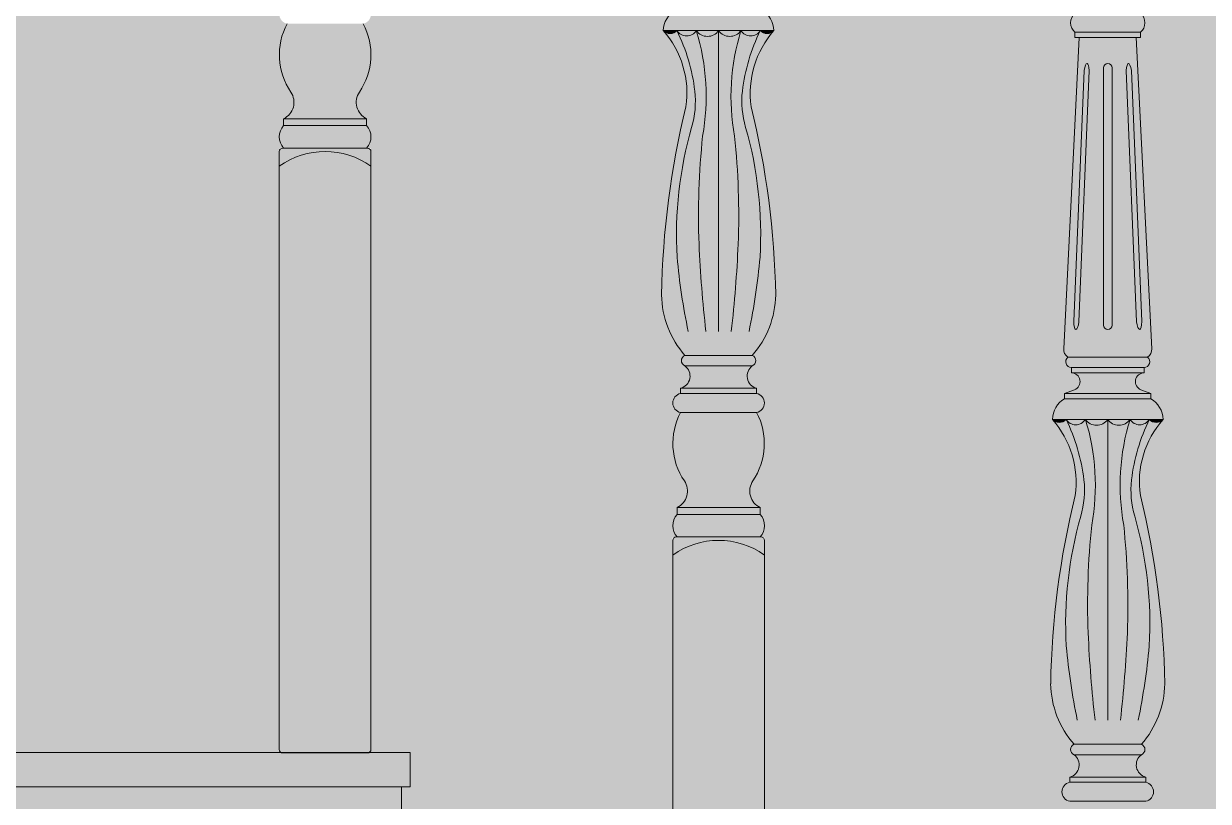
# Model space of a CAD drawing. Header units: millimetres. Extents: x -63086 to 144078, y -129912 to 13382.
# Drawn here: x 22436 to 23120, y -82447 to -81997 of the extents above; entities that cross this region are included whole.
import ezdxf

# ---------------------------------------------------------------- set-up
doc = ezdxf.new("R2010")
doc.units = ezdxf.units.MM
doc.layers.add('展開', color=7, linetype='Continuous', lineweight=9)
doc.layers.add('展開建具用', color=250, linetype='Continuous', lineweight=9)

msp = doc.modelspace()

# ---------------------------------------------------------------- hatches: boundary and pattern name
at = {"layer": '展開', "ltscale": 10, "true_color": 0xfffefa}
h = msp.add_hatch(color=7, dxfattribs=at)
h.dxf.hatch_style = 1
h.paths.add_polyline_path([(24603.9614, -81193.2687), (22456.6197, -81193.2687), (23479.5963, -82243.856), (23479.5963, -82230.856), (23514.5963, -82230.856, -0.41421356), (23481.23, -82197.4898, -1), (23547.9625, -82197.4898, -0.41421356), (23514.5963, -82230.856), (23549.5963, -82230.856), (23549.5963, -82365.856), (23545.0963, -82365.856, -0.49810672), (23544.5963, -82378.856), (23544.5963, -82381.856), (23539.1793, -82381.856, 0.6902561), (23539.3313, -82395.7391, -0.73000722), (23541.0963, -82419.856, -0.48522222), (23538.0963, -82428.856), (23538.0963, -82438.856), (23540.0963, -82438.856), (23540.0963, -82441.856, -0.9987152), (23540.0963, -82451.856), (23540.0963, -82454.856), (23538.0963, -82454.856), (23547.0676, -82621.0144, -0.28847947), (23544.5963, -82625.856, -0.6059419), (23542.5963, -82637.856), (23542.5963, -82640.856), (23542.4213, -82640.856, 0.99368834), (23542.5088, -82654.6773), (23548.5963, -82657.856), (23548.5963, -82660.856, -0.28179273), (23558.5963, -82670.856, 0.27992894), (23542.9305, -82724.0675, -0.06770826), (23558.8186, -82797.7098, -0.25712942), (23536.0963, -82847.856, -0.1248542), (23540.9187, -82850.9128, -0.66845915), (23539.2872, -82854.856, 0.91113179), (23543.0963, -82867.6041), (23543.0963, -82871.856, -0.4949024), (23542.5963, -82882.856, -0.31036481), (23539.0323, -82934.7675, 0.52069151), (23544.0532, -82956.2907, -0.61562093), (23546.347, -82971.2942, -0.62885574), (23549.5963, -82972.856), (23549.5963, -83318.2687), (23553.9614, -83318.2687), (23558.9614, -83318.2687), (23558.9614, -83338.2687), (23553.9614, -83338.2687), (23553.9614, -83483.2687), (23628.9614, -83483.2687), (23628.9614, -81593.2687), (24278.9614, -81593.2687), (24278.9614, -83483.2687), (24603.9614, -83483.2687)])
h.paths.add_polyline_path([(21803.9614, -82093.2687), (21803.9614, -81193.2687), (20903.9614, -81193.2687), (20903.9614, -83483.2687), (21103.9614, -83483.2687), (21103.9614, -81593.2687), (21653.9614, -81593.2687), (21653.9614, -83483.2687), (21803.9614, -83483.2687)])
h.paths.add_polyline_path([(21803.9614, -82093.2687), (21803.9614, -83483.2687), (23385.6855, -83483.2687)])
h.paths.add_polyline_path([(22143.4803, -81369.6264, 0.21995071), (22130.3471, -81325.5599, -0.25313898), (22137.3471, -81313.5599), (22137.3471, -81310.5599), (22143.125, -81308.4619, 0.83644092), (22141.0676, -81298.5599), (22141.3471, -81298.5599), (22141.3471, -81295.5599, -0.70707734), (22139.3471, -81289.5599, -0.2669366), (22136.8555, -81285.1258), (22141.4297, -81193.2687), (21965.5733, -81193.2687, -0.02826957), (21970.2458, -81249.0558, -0.19783168), (21956.8471, -81288.5599, -0.66614359), (21956.8471, -81294.5599, 1.10369356), (21959.2663, -81310.5439, -0.82219309), (21959.3471, -81321.5599, -0.27689654), (21957.1565, -81361.1474, 0.45708882), (21961.3471, -81376.5599), (21961.3471, -81380.5599, -0.38641872), (21961.3471, -81393.5599), (21963.8471, -81393.5599), (21963.8471, -81743.2687), (21978.9614, -81743.2687), (21983.9614, -81743.2687), (21983.9614, -81763.2687), (21978.9614, -81763.2687), (21978.9614, -81968.2687), (22135.8471, -81968.2687), (22135.8471, -81618.5599), (22138.3471, -81618.5599, -0.38641872), (22138.3471, -81605.5599), (22138.3471, -81601.5599, 0.45708882), (22142.5377, -81586.1474, -0.27689654), (22140.3471, -81546.5599, -0.81606399), (22140.3471, -81535.5599), (22140.3471, -81532.5599, 0.63293171), (22142.8471, -81519.5599, -0.66614359), (22142.8471, -81513.5599, -0.19783168), (22129.4484, -81474.0558, -0.05331648)])
h.paths.add_polyline_path([(21910.8471, -81393.5599), (21913.3471, -81393.5599, -0.38641872), (21913.3471, -81380.5599), (21913.3471, -81376.5599, 0.45708882), (21917.5377, -81361.1474, -0.27689654), (21915.3471, -81321.5599, -0.81606399), (21915.3471, -81310.5599), (21915.3471, -81307.5599, 0.63293171), (21917.8471, -81294.5599, -0.66614359), (21917.8471, -81288.5599, -0.19783168), (21904.4484, -81249.0558, -0.02826957), (21909.1208, -81193.2687), (21803.9614, -81193.2687), (21803.9614, -81743.2687), (21910.8471, -81743.2687)])
h.paths.add_polyline_path([(22370.8471, -81329.5599), (22368.3471, -81329.5599), (22368.3471, -81326.5599, -0.45311396), (22368.3471, -81315.5599), (22368.3471, -81312.5599), (22370.8471, -81310.5599), (22370.8471, -81300.5599, -0.89946027), (22370.8471, -81290.5599, -0.7197656), (22367.9222, -81271.4593, 0.76321737), (22363.7359, -81256.5599), (22363.8471, -81256.5599), (22363.8471, -81253.5599, -0.49884744), (22363.8471, -81243.5599), (22360.8471, -81243.5599), (22360.8471, -81193.2687), (22183.2645, -81193.2687), (22187.8184, -81284.7182, -0.28847947), (22185.3471, -81289.5599, -0.70707734), (22183.3471, -81295.5599), (22183.3471, -81298.5599, 0.98649312), (22183.4868, -81308.8332), (22183.8641, -81309.2952), (22187.3471, -81310.5599), (22187.3471, -81313.5599, -0.25313898), (22194.3471, -81325.5599, 0.21995071), (22181.2139, -81369.6264, -0.05331648), (22195.2458, -81474.0558, -0.19783168), (22181.8471, -81513.5599, -0.66614359), (22181.8471, -81519.5599, 1.10369356), (22184.2663, -81535.5439, -0.82219309), (22184.3471, -81546.5599, -0.27689654), (22182.1565, -81586.1474, 0.45708882), (22186.3471, -81601.5599), (22186.3471, -81605.5599, -0.38641872), (22186.3471, -81618.5599), (22188.8471, -81618.5599), (22188.8471, -81968.2687), (22203.9614, -81968.2687), (22208.9614, -81968.2687), (22208.9614, -81988.2687), (22203.9614, -81988.2687), (22203.9614, -82193.2687), (22360.8471, -82193.2687), (22360.8471, -81843.5599), (22363.3471, -81843.5599, -0.38641872), (22363.3471, -81830.5599), (22363.3471, -81826.5599, 0.45708882), (22367.5377, -81811.1474, -0.27689654), (22365.3471, -81771.5599, -0.81606399), (22365.3471, -81760.5599), (22365.3471, -81757.5599, 0.63293171), (22367.8471, -81744.5599, -0.66614359), (22367.8471, -81738.5599, -0.19783168), (22354.4484, -81699.0558, -0.05331648), (22368.4803, -81594.6264, 0.21995071), (22355.3471, -81550.5599, -0.25313898), (22362.3471, -81538.5599), (22362.3471, -81535.5599), (22368.125, -81533.4619, 0.83644092), (22366.0676, -81523.5599), (22366.3471, -81523.5599), (22366.3471, -81520.5599, -0.70707734), (22364.3471, -81514.5599, -0.2669366), (22361.8555, -81510.1258)])
h.paths.add_polyline_path([(22584.8471, -81760.5599), (22590.625, -81758.4619, 0.83644092), (22588.5676, -81748.5599), (22588.8471, -81748.5599), (22588.8471, -81745.5599, -0.70707734), (22586.8471, -81739.5599, -0.2669366), (22584.3555, -81735.1258), (22593.3471, -81554.5599), (22590.8471, -81554.5599), (22590.8471, -81551.5599, -0.45311396), (22590.8471, -81540.5599), (22590.8471, -81537.5599), (22593.3471, -81535.5599), (22593.3471, -81525.5599, -0.89946027), (22593.3471, -81515.5599, -0.7197656), (22590.4222, -81496.4593, 0.76321737), (22586.2359, -81481.5599), (22586.3471, -81481.5599), (22586.3471, -81478.5599, -0.49884744), (22586.3471, -81468.5599), (22583.3471, -81468.5599), (22583.3471, -81343.4165), (22437.1453, -81193.2687), (22413.8471, -81193.2687), (22413.8471, -81243.5599), (22410.8471, -81243.5599, -0.49884744), (22410.8471, -81253.5599), (22410.8471, -81256.5599, 0.75775203), (22406.7719, -81271.4593, -0.7197656), (22403.8471, -81290.5599, -0.89946027), (22403.8471, -81300.5599), (22403.8471, -81310.5599), (22406.3471, -81312.5599), (22406.3471, -81315.5599, -0.45311396), (22406.3471, -81326.5599), (22406.3471, -81329.5599), (22403.8471, -81329.5599), (22412.8184, -81509.7182, -0.28847947), (22410.3471, -81514.5599, -0.70707734), (22408.3471, -81520.5599), (22408.3471, -81523.5599, 0.98649312), (22408.4868, -81533.8332), (22408.8641, -81534.2952), (22412.3471, -81535.5599), (22412.3471, -81538.5599, -0.25313898), (22419.3471, -81550.5599, 0.21995071), (22406.2139, -81594.6264, -0.05331648), (22420.2458, -81699.0558, -0.19783168), (22406.8471, -81738.5599, -0.66614359), (22406.8471, -81744.5599, 1.10369356), (22409.2663, -81760.5439, -0.82219309), (22409.3471, -81771.5599, -0.27689654), (22407.1565, -81811.1474, 0.45708882), (22411.3471, -81826.5599), (22411.3471, -81830.5599, -0.38641872), (22411.3471, -81843.5599), (22413.8471, -81843.5599), (22413.8471, -82193.2687), (22428.9614, -82193.2687), (22433.9614, -82193.2687), (22433.9614, -82213.2687), (22428.9614, -82213.2687), (22428.9614, -82418.2687), (22583.3471, -82418.2687), (22583.3471, -82068.5599), (22585.8471, -82068.5599, -0.38641872), (22585.8471, -82055.5599), (22585.8471, -82051.5599, 0.45708882), (22590.0377, -82036.1474, -0.27689654), (22587.8471, -81996.5599, -0.81606399), (22587.8471, -81985.5599), (22587.8471, -81982.5599, 0.63293171), (22590.3471, -81969.5599, -0.66614359), (22590.3471, -81963.5599, -0.19783168), (22576.9484, -81924.0558, -0.05331648), (22590.9803, -81819.6264, 0.21995071), (22577.8471, -81775.5599, -0.25313898), (22584.8471, -81763.5599)])
h.paths.add_polyline_path([(22818.4803, -82044.6264, 0.21995071), (22805.3471, -82000.5599, -0.25313898), (22812.3471, -81988.5599), (22812.3471, -81985.5599), (22818.125, -81983.4619, 0.83644092), (22816.0676, -81973.5599), (22816.3471, -81973.5599), (22816.3471, -81970.5599, -0.70707734), (22814.3471, -81964.5599, -0.2669366), (22811.8555, -81960.1258), (22820.8471, -81779.5599), (22818.3471, -81779.5599), (22818.3471, -81776.5599, -0.45311396), (22818.3471, -81765.5599), (22818.3471, -81762.5599), (22820.8471, -81760.5599), (22820.8471, -81750.5599, -0.89946027), (22820.8471, -81740.5599, -0.7197656), (22817.9222, -81721.4593, 0.76321737), (22813.7359, -81706.5599), (22813.8471, -81706.5599), (22813.8471, -81703.5599, -0.49884744), (22813.8471, -81693.5599), (22810.8471, -81693.5599), (22810.8471, -81577.0568), (22636.3471, -81397.847), (22636.3471, -81468.5599), (22633.3471, -81468.5599, -0.49884744), (22633.3471, -81478.5599), (22633.3471, -81481.5599, 0.75775203), (22629.2719, -81496.4593, -0.7197656), (22626.3471, -81515.5599, -0.89946027), (22626.3471, -81525.5599), (22626.3471, -81535.5599), (22628.8471, -81537.5599), (22628.8471, -81540.5599, -0.45311396), (22628.8471, -81551.5599), (22628.8471, -81554.5599), (22626.3471, -81554.5599), (22635.3184, -81734.7182, -0.28847947), (22632.8471, -81739.5599, -0.70707734), (22630.8471, -81745.5599), (22630.8471, -81748.5599, 0.98649312), (22630.9868, -81758.8332), (22631.3641, -81759.2952), (22634.8471, -81760.5599), (22634.8471, -81763.5599, -0.25313898), (22641.8471, -81775.5599, 0.21995071), (22628.7139, -81819.6264, -0.05331648), (22642.7458, -81924.0558, -0.19783168), (22629.3471, -81963.5599, -0.66614359), (22629.3471, -81969.5599, 1.10369356), (22631.7663, -81985.5439, -0.82219309), (22631.8471, -81996.5599, -0.27689654), (22629.6565, -82036.1474, 0.45708882), (22633.8471, -82051.5599), (22633.8471, -82055.5599, -0.38641872), (22633.8471, -82068.5599), (22636.3471, -82068.5599), (22636.3471, -82418.2687), (22653.9614, -82418.2687), (22658.9614, -82418.2687), (22658.9614, -82438.2687), (22653.9614, -82438.2687), (22653.9614, -82643.2687), (22810.8471, -82643.2687), (22810.8471, -82293.5599), (22813.3471, -82293.5599, -0.38641872), (22813.3471, -82280.5599), (22813.3471, -82276.5599, 0.45708882), (22817.5377, -82261.1474, -0.27689654), (22815.3471, -82221.5599, -0.81606399), (22815.3471, -82210.5599), (22815.3471, -82207.5599, 0.63293171), (22817.8471, -82194.5599, -0.66614359), (22817.8471, -82188.5599, -0.19783168), (22804.4484, -82149.0558, -0.05331648)], flags=17)
h.paths.add_polyline_path([(22859.3471, -82221.5599, -0.27689654), (22857.1565, -82261.1474, 0.45708882), (22861.3471, -82276.5599), (22861.3471, -82280.5599, -0.38641872), (22861.3471, -82293.5599), (22863.8471, -82293.5599), (22863.8471, -82643.2687), (22878.9614, -82643.2687), (22883.9614, -82643.2687), (22883.9614, -82663.2687), (22878.9614, -82663.2687), (22878.9614, -82868.2687), (23035.8471, -82868.2687), (23035.8471, -82518.5599), (23038.3471, -82518.5599, -0.38641872), (23038.3471, -82505.5599), (23038.3471, -82501.5599, 0.45708882), (23042.5377, -82486.1474, -0.27689654), (23040.3471, -82446.5599, -0.81606399), (23040.3471, -82435.5599), (23040.3471, -82432.5599, 0.63293171), (23042.8471, -82419.5599, -0.66614359), (23042.8471, -82413.5599, -0.19783168), (23029.4484, -82374.0558, -0.05331648), (23043.4803, -82269.6264, 0.21995071), (23030.3471, -82225.5599, -0.25313898), (23037.3471, -82213.5599), (23037.3471, -82210.5599), (23043.125, -82208.4619, 0.83644092), (23041.0676, -82198.5599), (23041.3471, -82198.5599), (23041.3471, -82195.5599, -0.70707734), (23039.3471, -82189.5599, -0.2669366), (23036.8555, -82185.1258), (23045.8471, -82004.5599), (23043.3471, -82004.5599), (23043.3471, -82001.5599, -0.45311396), (23043.3471, -81990.5599), (23043.3471, -81987.5599), (23045.8471, -81985.5599), (23045.8471, -81975.5599, -0.89946027), (23045.8471, -81965.5599, -0.7197656), (23042.9222, -81946.4593, 0.76321737), (23038.7359, -81931.5599), (23038.8471, -81931.5599), (23038.8471, -81928.5599, -0.49884744), (23038.8471, -81918.5599), (23035.8471, -81918.5599), (23035.8471, -81808.1297), (22863.8471, -81631.4873), (22863.8471, -81693.5599), (22860.8471, -81693.5599, -0.49884744), (22860.8471, -81703.5599), (22860.8471, -81706.5599, 0.75775203), (22856.7719, -81721.4593, -0.7197656), (22853.8471, -81740.5599, -0.89946027), (22853.8471, -81750.5599), (22853.8471, -81760.5599), (22856.3471, -81762.5599), (22856.3471, -81765.5599, -0.45311396), (22856.3471, -81776.5599), (22856.3471, -81779.5599), (22853.8471, -81779.5599), (22862.8184, -81959.7182, -0.28847947), (22860.3471, -81964.5599, -0.70707734), (22858.3471, -81970.5599), (22858.3471, -81973.5599, 0.98649312), (22858.4868, -81983.8332), (22858.8641, -81984.2952), (22862.3471, -81985.5599), (22862.3471, -81988.5599, -0.25313898), (22869.3471, -82000.5599, 0.21995071), (22856.2139, -82044.6264, -0.05331648), (22870.2458, -82149.0558, -0.19783168), (22856.8471, -82188.5599, -0.66614359), (22856.8471, -82194.5599, 1.10369356), (22859.2663, -82210.5439, -0.82219309)], flags=17)
h.paths.add_polyline_path([(23255.3471, -82450.5599, -0.25313898), (23262.3471, -82438.5599), (23262.3471, -82435.5599), (23268.125, -82433.4619, 0.83644092), (23266.0676, -82423.5599), (23266.3471, -82423.5599), (23266.3471, -82420.5599, -0.70707734), (23264.3471, -82414.5599, -0.2669366), (23261.8555, -82410.1258), (23270.8471, -82229.5599), (23268.3471, -82229.5599), (23268.3471, -82226.5599, -0.45311396), (23268.3471, -82215.5599), (23268.3471, -82212.5599), (23270.8471, -82210.5599), (23270.8471, -82200.5599, -0.89946027), (23270.8471, -82190.5599, -0.7197656), (23267.9222, -82171.4593, 0.76321737), (23263.7359, -82156.5599), (23263.8471, -82156.5599), (23263.8471, -82153.5599, -0.49884744), (23263.8471, -82143.5599), (23260.8471, -82143.5599), (23260.8471, -82039.2026), (23088.8471, -81862.5602), (23088.8471, -81918.5599), (23085.8471, -81918.5599, -0.49884744), (23085.8471, -81928.5599), (23085.8471, -81931.5599, 0.75775203), (23081.7719, -81946.4593, -0.7197656), (23078.8471, -81965.5599, -0.89946027), (23078.8471, -81975.5599), (23078.8471, -81985.5599), (23081.3471, -81987.5599), (23081.3471, -81990.5599, -0.45311396), (23081.3471, -82001.5599), (23081.3471, -82004.5599), (23078.8471, -82004.5599), (23087.8184, -82184.7182, -0.28847947), (23085.3471, -82189.5599, -0.70707734), (23083.3471, -82195.5599), (23083.3471, -82198.5599, 0.98649312), (23083.4868, -82208.8332), (23083.8641, -82209.2952), (23087.3471, -82210.5599), (23087.3471, -82213.5599, -0.25313898), (23094.3471, -82225.5599, 0.21995071), (23081.2139, -82269.6264, -0.05331648), (23095.2458, -82374.0558, -0.19783168), (23081.8471, -82413.5599, -0.66614359), (23081.8471, -82419.5599, 1.10369356), (23084.2663, -82435.5439, -0.82219309), (23084.3471, -82446.5599, -0.27689654), (23082.1565, -82486.1474, 0.45708882), (23086.3471, -82501.5599), (23086.3471, -82505.5599, -0.38641872), (23086.3471, -82518.5599), (23088.8471, -82518.5599), (23088.8471, -82868.2687), (23103.9614, -82868.2687), (23108.9614, -82868.2687), (23108.9614, -82888.2687), (23103.9614, -82888.2687), (23103.9614, -83093.2687), (23260.8471, -83093.2687), (23260.8471, -82743.5599), (23263.3471, -82743.5599, -0.38641872), (23263.3471, -82730.5599), (23263.3471, -82726.5599, 0.45708882), (23267.5377, -82711.1474, -0.27689654), (23265.3471, -82671.5599, -0.81606399), (23265.3471, -82660.5599), (23265.3471, -82657.5599, 0.63293171), (23267.8471, -82644.5599, -0.66614359), (23267.8471, -82638.5599, -0.19783168), (23254.4484, -82599.0558, -0.05331648), (23268.4803, -82494.6264, 0.21995071)], flags=17)
h.paths.add_polyline_path([(23558.5963, -82670.856, 0.34664709), (23545.429, -82660.4805), (23480.5963, -82657.856), (23489.6163, -82654.0243, 0.80702348), (23486.5963, -82640.856), (23486.5963, -82637.856, -0.6059419), (23484.5963, -82625.856, -0.26917917), (23482.1053, -82621.3793), (23491.0963, -82454.856), (23489.0963, -82454.856), (23489.0963, -82451.856, -0.9987152), (23489.0963, -82441.856), (23489.0963, -82438.856), (23491.0963, -82438.856), (23491.0963, -82428.856, -0.48522222), (23488.0963, -82419.856, -0.73000722), (23489.8613, -82395.7391, 0.6902561), (23490.0133, -82381.856), (23484.5963, -82381.856), (23484.5963, -82378.856, -0.53997953), (23482.9513, -82365.3271, -0.65344308), (23479.5963, -82363.856), (23479.5963, -82263.856), (23313.8471, -82093.6331), (23313.8471, -82143.5599), (23310.8471, -82143.5599, -0.49884744), (23310.8471, -82153.5599), (23310.8471, -82156.5599, 0.75775203), (23306.7719, -82171.4593, -0.7197656), (23303.8471, -82190.5599, -0.89946027), (23303.8471, -82200.5599), (23303.8471, -82210.5599), (23306.3471, -82212.5599), (23306.3471, -82215.5599, -0.45311396), (23306.3471, -82226.5599), (23306.3471, -82229.5599), (23303.8471, -82229.5599), (23312.8184, -82409.7182, -0.28847947), (23310.3471, -82414.5599, -0.70707734), (23308.3471, -82420.5599), (23308.3471, -82423.5599, 0.98649312), (23308.4868, -82433.8332), (23308.8641, -82434.2952), (23312.3471, -82435.5599), (23312.3471, -82438.5599, -0.25313898), (23319.3471, -82450.5599, 0.21995071), (23306.2139, -82494.6264, -0.05331648), (23320.2458, -82599.0558, -0.19783168), (23306.8471, -82638.5599, -0.66614359), (23306.8471, -82644.5599, 1.10369356), (23309.2663, -82660.5439, -0.82219309), (23309.3471, -82671.5599, -0.27689654), (23307.1565, -82711.1474, 0.45708882), (23311.3471, -82726.5599), (23311.3471, -82730.5599, -0.38641872), (23311.3471, -82743.5599), (23313.8471, -82743.5599), (23313.8471, -83093.2687), (23328.9614, -83093.2687), (23333.9614, -83093.2687), (23333.9614, -83113.2687), (23328.9614, -83113.2687), (23328.9614, -83318.2687), (23479.5963, -83318.2687), (23479.5963, -82970.856), (23483.5963, -82970.856, -0.52609025), (23484.0963, -82956.856), (23484.0963, -82952.856, 0.41429021), (23490.1603, -82934.7675, -0.31036481), (23486.5963, -82882.856, -0.4949024), (23486.0963, -82871.856), (23486.0963, -82867.6041, 0.91113179), (23489.9054, -82854.856, -0.66845915), (23488.2739, -82850.9128, -0.1248542), (23493.0963, -82847.856), (23536.0963, -82847.856, 0.25670835), (23558.8255, -82797.7997, 0.06778929), (23542.9305, -82724.0675, -0.27992894)], flags=17)
h = msp.add_hatch(color=7, dxfattribs=at)
h.dxf.hatch_style = 1
h.paths.add_polyline_path([(22203.9614, -82193.2687), (22203.9614, -81988.2687), (21978.9614, -81988.2687), (21978.9614, -81968.2687), (21978.9614, -81763.2687), (21803.9614, -81763.2687), (21803.9614, -82093.2687), (23453.9614, -83543.2687), (23553.9614, -83543.2687), (23553.9614, -83338.2687), (23328.9614, -83338.2687), (23328.9614, -83318.2687), (23328.9614, -83113.2687), (23103.9614, -83113.2687), (23103.9614, -83093.2687), (23103.9614, -82888.2687), (22878.9614, -82888.2687), (22878.9614, -82868.2687), (22878.9614, -82663.2687), (22653.9614, -82663.2687), (22653.9614, -82643.2687), (22653.9614, -82438.2687), (22428.9614, -82438.2687), (22428.9614, -82418.2687), (22428.9614, -82213.2687), (22203.9614, -82213.2687)])
at = {"layer": '展開建具用', "ltscale": 10, "true_color": 0xe9a353, "transparency": 33554687}
h = msp.add_hatch(color=33, dxfattribs=at)
h.dxf.hatch_style = 1
h.paths.add_polyline_path([(22658.9614, -82418.2687), (22653.9614, -82418.2687), (22635.3863, -82418.2687, -0.1374581), (22634.3471, -82418.5599), (22585.3471, -82418.5599, -0.1374581), (22584.3078, -82418.2687), (22428.9614, -82418.2687), (22428.9614, -82438.2687), (22658.9614, -82438.2687)])
h.paths.add_polyline_path([(22883.9614, -82643.2687), (22878.9614, -82643.2687), (22862.8863, -82643.2687, -0.1374581), (22861.8471, -82643.5599), (22812.8471, -82643.5599, -0.1374581), (22811.8078, -82643.2687), (22653.9614, -82643.2687), (22653.9614, -82663.2687), (22883.9614, -82663.2687)])
h.paths.add_polyline_path([(22433.9614, -82193.2687), (22428.9614, -82193.2687), (22412.8863, -82193.2687, -0.1374581), (22411.8471, -82193.5599), (22362.8471, -82193.5599, -0.1374581), (22361.8078, -82193.2687), (22203.9614, -82193.2687), (22203.9614, -82213.2687), (22433.9614, -82213.2687)])
h.paths.add_polyline_path([(21983.9614, -81743.2687), (21978.9614, -81743.2687), (21962.8863, -81743.2687, -0.1374581), (21961.8471, -81743.5599), (21912.8471, -81743.5599, -0.1374581), (21911.8078, -81743.2687), (21803.9614, -81743.2687), (21803.9614, -81763.2687), (21983.9614, -81763.2687)])
at = {"layer": '展開建具用', "ltscale": 10, "true_color": 0x9c5e31, "transparency": 33554687}
h = msp.add_hatch(dxfattribs=at)
h.set_pattern_fill('AR-RROOF', color=25, scale=0.46)
h.set_pattern_definition([(0, (702.821, -322.418), (25.7048, 11.684), [175.26, -23.368, 58.42, -11.684]), (0, (718.36, -316.576), (-11.684, 15.53972), [35.052, -3.85572, 70.104, -8.763]), (0, (708.663, -312.486), (60.7568, 7.82828), [93.472, -16.3576, 46.736, -11.684])])
h.paths.add_polyline_path([(21983.9614, -81743.2687), (21978.9614, -81743.2687), (21962.8863, -81743.2687, -0.1374581), (21961.8471, -81743.5599), (21912.8471, -81743.5599, -0.1374581), (21911.8078, -81743.2687), (21803.9614, -81743.2687), (21803.9614, -81763.2687), (21983.9614, -81763.2687)])
h.paths.add_polyline_path([(22208.9614, -81968.2687), (22203.9614, -81968.2687), (22187.8863, -81968.2687, -0.1374581), (22186.8471, -81968.5599), (22137.8471, -81968.5599, -0.1374581), (22136.8078, -81968.2687), (21978.9614, -81968.2687), (21978.9614, -81988.2687), (22208.9614, -81988.2687)])
h.paths.add_polyline_path([(22433.9614, -82193.2687), (22428.9614, -82193.2687), (22412.8863, -82193.2687, -0.1374581), (22411.8471, -82193.5599), (22362.8471, -82193.5599, -0.1374581), (22361.8078, -82193.2687), (22203.9614, -82193.2687), (22203.9614, -82213.2687), (22433.9614, -82213.2687)])
h.paths.add_polyline_path([(22658.9614, -82418.2687), (22653.9614, -82418.2687), (22635.3863, -82418.2687, -0.1374581), (22634.3471, -82418.5599), (22585.3471, -82418.5599, -0.1374581), (22584.3078, -82418.2687), (22428.9614, -82418.2687), (22428.9614, -82438.2687), (22658.9614, -82438.2687)])
h.paths.add_polyline_path([(22883.9614, -82643.2687), (22878.9614, -82643.2687), (22862.8863, -82643.2687, -0.1374581), (22861.8471, -82643.5599), (22812.8471, -82643.5599, -0.1374581), (22811.8078, -82643.2687), (22653.9614, -82643.2687), (22653.9614, -82663.2687), (22883.9614, -82663.2687)])
h.paths.add_polyline_path([(23108.9614, -82868.2687), (23103.9614, -82868.2687), (23087.8863, -82868.2687, -0.1374581), (23086.8471, -82868.5599), (23037.8471, -82868.5599, -0.1374581), (23036.8078, -82868.2687), (22878.9614, -82868.2687), (22878.9614, -82888.2687), (23108.9614, -82888.2687)])
h.paths.add_polyline_path([(23333.9614, -83093.2687), (23328.9614, -83093.2687), (23312.8863, -83093.2687, -0.1374581), (23311.8471, -83093.5599), (23262.8471, -83093.5599, -0.1374581), (23261.8078, -83093.2687), (23103.9614, -83093.2687), (23103.9614, -83113.2687), (23333.9614, -83113.2687)])
h.paths.add_polyline_path([(23558.9614, -83318.2687), (23553.9614, -83318.2687), (23328.9614, -83318.2687), (23328.9614, -83338.2687), (23558.9614, -83338.2687)])
at = {"layer": '展開建具用', "ltscale": 10, "true_color": 0xe9a353, "transparency": 33554687}
h = msp.add_hatch(color=33, dxfattribs=at)
h.dxf.hatch_style = 1
h.paths.add_polyline_path([(22862.3471, -81988.5599), (22812.3471, -81988.5599, 0.25313898), (22805.3471, -82000.5599), (22813.2382, -82000.5599), (22824.4631, -82000.5599), (22837.3471, -82000.5599), (22850.231, -82000.5599), (22861.4559, -82000.5599), (22869.3471, -82000.5599, 0.25313898)])
h = msp.add_hatch(color=33, dxfattribs=at)
h.dxf.hatch_style = 1
h.paths.add_polyline_path([(23081.3471, -81990.5599), (23043.3471, -81990.5599, 0.45311396), (23043.3471, -82001.5599), (23081.3471, -82001.5599, 0.45311396)])
h = msp.add_hatch(color=33, dxfattribs=at)
h.dxf.hatch_style = 1
h.paths.add_polyline_path([(22631.8471, -81996.5599), (22587.8471, -81996.5599, 0.27648573), (22590.0047, -82036.0986, -0.45877347), (22585.8471, -82051.5599), (22633.8471, -82051.5599, -0.45877347), (22629.6894, -82036.0986, 0.27648573)])
h = msp.add_hatch(color=33, dxfattribs=at)
h.dxf.hatch_style = 1
h.paths.add_polyline_path([(22861.4559, -82000.5599, -0.55494758), (22850.231, -82000.5599, -0.5220943), (22837.3471, -82000.5599, -0.5220943), (22824.4631, -82000.5599, -0.55494758), (22813.2382, -82000.5599, -0.44785712), (22805.3471, -82000.5599, -0.21995071), (22818.4803, -82044.6264, 0.0555964), (22804.3471, -82153.5599, 0.17654336), (22817.8471, -82188.5599), (22856.8471, -82188.5599, 0.17654336), (22870.3471, -82153.5599, 0.0555964), (22856.2139, -82044.6264, -0.21995071), (22869.3471, -82000.5599, -0.44785712)])
h = msp.add_hatch(color=33, dxfattribs=at)
h.dxf.hatch_style = 1
h.paths.add_polyline_path([(22813.2382, -82000.5599), (22805.3471, -82000.5599, 0.44785712)], flags=17)
h = msp.add_hatch(color=33, dxfattribs=at)
h.dxf.hatch_style = 1
h.paths.add_polyline_path([(22824.4631, -82000.5599), (22813.2382, -82000.5599, 0.55494758)], flags=17)
h = msp.add_hatch(color=33, dxfattribs=at)
h.dxf.hatch_style = 1
h.paths.add_polyline_path([(22837.3471, -82000.5599), (22824.4631, -82000.5599, 0.5220943)], flags=17)
h = msp.add_hatch(color=33, dxfattribs=at)
h.dxf.hatch_style = 1
h.paths.add_polyline_path([(22850.231, -82000.5599), (22837.3471, -82000.5599, 0.5220943)], flags=17)
h = msp.add_hatch(color=33, dxfattribs=at)
h.dxf.hatch_style = 1
h.paths.add_polyline_path([(22861.4559, -82000.5599), (22850.231, -82000.5599, 0.55494758)], flags=17)
h = msp.add_hatch(color=33, dxfattribs=at)
h.dxf.hatch_style = 1
h.paths.add_polyline_path([(22869.3471, -82000.5599), (22861.4559, -82000.5599, 0.44785712)], flags=17)
h = msp.add_hatch(color=33, dxfattribs=at)
h.dxf.hatch_style = 1
h.paths.add_polyline_path([(23078.8471, -82004.5599), (23045.8471, -82004.5599), (23036.8758, -82184.7182, 0.28847947), (23039.3471, -82189.5599), (23085.3471, -82189.5599, 0.28847947), (23087.8184, -82184.7182)])
edge = h.paths.add_edge_path(flags=16)
edge.add_ellipse((23074.9828, -82029.2374), major_axis=(-0.7234, 9.623), ratio=0.19097604, start_angle=44.2259016, end_angle=54.1253524, ccw=False)
edge.add_ellipse((23074.9828, -82029.2374), major_axis=(-0.7234, 9.623), ratio=0.19097604, start_angle=34.3264508, end_angle=44.2259016, ccw=False)
edge.add_ellipse((23074.9828, -82029.2374), major_axis=(-0.7234, 9.623), ratio=0.19097604, start_angle=24.427, end_angle=34.3264508, ccw=False)
edge.add_ellipse((23074.9828, -82029.2374), major_axis=(-0.7234, 9.623), ratio=0.19097604, start_angle=14.5275491, end_angle=24.427, ccw=False)
edge.add_ellipse((23074.9828, -82029.2374), major_axis=(-0.7234, 9.623), ratio=0.19097604, start_angle=4.6280983, end_angle=14.5275491, ccw=False)
edge.add_ellipse((23074.9828, -82029.2374), major_axis=(-0.7234, 9.623), ratio=0.19097604, start_angle=-5.2713525, end_angle=4.6280983, ccw=False)
edge.add_ellipse((23074.9828, -82029.2374), major_axis=(-0.7234, 9.623), ratio=0.19097604, start_angle=-15.1708033, end_angle=-5.2713525, ccw=False)
edge.add_ellipse((23074.9828, -82029.2374), major_axis=(-0.7234, 9.623), ratio=0.19097604, start_angle=-25.0702541, end_angle=-15.1708033, ccw=False)
edge.add_ellipse((23074.9828, -82029.2374), major_axis=(-0.7234, 9.623), ratio=0.19097604, start_angle=-34.969705, end_angle=-25.0702541, ccw=False)
edge.add_ellipse((23074.9828, -82029.2374), major_axis=(-0.7234, 9.623), ratio=0.19097604, start_angle=-44.8691558, end_angle=-34.969705, ccw=False)
edge.add_ellipse((23074.9828, -82029.2374), major_axis=(-0.7234, 9.623), ratio=0.19097604, start_angle=-54.7686066, end_angle=-44.8691558, ccw=False)
edge.add_line((23076.0666, -82023.5733), (23081.9763, -82168.9486))
edge.add_ellipse((23080.3575, -82167.3669), major_axis=(-0.4614, 6.1685), ratio=0.25156509, start_angle=244.1362458, end_angle=254.0677203, ccw=False)
edge.add_ellipse((23080.3575, -82167.3669), major_axis=(-0.4614, 6.1685), ratio=0.25156509, start_angle=234.2047712, end_angle=244.1362458, ccw=False)
edge.add_ellipse((23080.3575, -82167.3669), major_axis=(-0.4614, 6.1685), ratio=0.25156509, start_angle=224.2732966, end_angle=234.2047712, ccw=False)
edge.add_ellipse((23080.3575, -82167.3669), major_axis=(-0.4614, 6.1685), ratio=0.25156509, start_angle=214.3418221, end_angle=224.2732966, ccw=False)
edge.add_ellipse((23080.3575, -82167.3669), major_axis=(-0.4614, 6.1685), ratio=0.25156509, start_angle=204.4103475, end_angle=214.3418221, ccw=False)
edge.add_ellipse((23080.3575, -82167.3669), major_axis=(-0.4614, 6.1685), ratio=0.25156509, start_angle=194.478873, end_angle=204.4103475, ccw=False)
edge.add_ellipse((23080.3575, -82167.3669), major_axis=(-0.4614, 6.1685), ratio=0.25156509, start_angle=184.5473984, end_angle=194.478873, ccw=False)
edge.add_line((23080.9405, -82173.5068), (23080.8127, -82173.6064))
edge.add_line((23080.8127, -82173.6064), (23080.6712, -82173.5191))
edge.add_ellipse((23080.3575, -82167.3669), major_axis=(-0.4614, 6.1685), ratio=0.25156509, start_angle=164.6844493, end_angle=174.6159239, ccw=False)
edge.add_ellipse((23080.3575, -82167.3669), major_axis=(-0.4614, 6.1685), ratio=0.25156509, start_angle=154.7529747, end_angle=164.6844493, ccw=False)
edge.add_ellipse((23080.3575, -82167.3669), major_axis=(-0.4614, 6.1685), ratio=0.25156509, start_angle=144.8215002, end_angle=154.7529747, ccw=False)
edge.add_ellipse((23080.3575, -82167.3669), major_axis=(-0.4614, 6.1685), ratio=0.25156509, start_angle=134.8900256, end_angle=144.8215002, ccw=False)
edge.add_ellipse((23080.3575, -82167.3669), major_axis=(-0.4614, 6.1685), ratio=0.25156509, start_angle=124.9585511, end_angle=134.8900256, ccw=False)
edge.add_ellipse((23080.3575, -82167.3669), major_axis=(-0.4614, 6.1685), ratio=0.25156509, start_angle=115.0270765, end_angle=124.9585511, ccw=False)
edge.add_ellipse((23080.3575, -82167.3669), major_axis=(-0.4614, 6.1685), ratio=0.25156509, start_angle=105.095602, end_angle=115.0270765, ccw=False)
edge.add_line((23078.9794, -82169.0855), (23073.0697, -82023.7102))
h.paths.add_polyline_path([(23064.8471, -82171.0599, -1), (23059.8471, -82171.0599), (23059.8471, -82022.0599, -1), (23064.8471, -82022.0599)], flags=16)
edge = h.paths.add_edge_path(flags=16)
edge.add_ellipse((23044.3367, -82167.3669), major_axis=(0.4614, 6.1685), ratio=0.25156509, start_angle=244.9729235, end_angle=254.904398, ccw=False)
edge.add_ellipse((23044.3367, -82167.3669), major_axis=(0.4614, 6.1685), ratio=0.25156509, start_angle=235.0414489, end_angle=244.9729235, ccw=False)
edge.add_ellipse((23044.3367, -82167.3669), major_axis=(0.4614, 6.1685), ratio=0.25156509, start_angle=225.1099744, end_angle=235.0414489, ccw=False)
edge.add_ellipse((23044.3367, -82167.3669), major_axis=(0.4614, 6.1685), ratio=0.25156509, start_angle=215.1784998, end_angle=225.1099744, ccw=False)
edge.add_ellipse((23044.3367, -82167.3669), major_axis=(0.4614, 6.1685), ratio=0.25156509, start_angle=205.2470253, end_angle=215.1784998, ccw=False)
edge.add_ellipse((23044.3367, -82167.3669), major_axis=(0.4614, 6.1685), ratio=0.25156509, start_angle=195.3155507, end_angle=205.2470253, ccw=False)
edge.add_ellipse((23044.3367, -82167.3669), major_axis=(0.4614, 6.1685), ratio=0.25156509, start_angle=185.3840761, end_angle=195.3155507, ccw=False)
edge.add_line((23044.0229, -82173.5191), (23043.8815, -82173.6064))
edge.add_line((23043.8815, -82173.6064), (23043.7537, -82173.5068))
edge.add_ellipse((23044.3367, -82167.3669), major_axis=(0.4614, 6.1685), ratio=0.25156509, start_angle=165.521127, end_angle=175.4526016, ccw=False)
edge.add_ellipse((23044.3367, -82167.3669), major_axis=(0.4614, 6.1685), ratio=0.25156509, start_angle=155.5896525, end_angle=165.521127, ccw=False)
edge.add_ellipse((23044.3367, -82167.3669), major_axis=(0.4614, 6.1685), ratio=0.25156509, start_angle=145.6581779, end_angle=155.5896525, ccw=False)
edge.add_ellipse((23044.3367, -82167.3669), major_axis=(0.4614, 6.1685), ratio=0.25156509, start_angle=135.7267034, end_angle=145.6581779, ccw=False)
edge.add_ellipse((23044.3367, -82167.3669), major_axis=(0.4614, 6.1685), ratio=0.25156509, start_angle=125.7952288, end_angle=135.7267034, ccw=False)
edge.add_ellipse((23044.3367, -82167.3669), major_axis=(0.4614, 6.1685), ratio=0.25156509, start_angle=115.8637542, end_angle=125.7952288, ccw=False)
edge.add_ellipse((23044.3367, -82167.3669), major_axis=(0.4614, 6.1685), ratio=0.25156509, start_angle=105.9322797, end_angle=115.8637542, ccw=False)
edge.add_line((23042.7178, -82168.9486), (23048.6276, -82023.5733))
edge.add_ellipse((23049.7114, -82029.2374), major_axis=(0.7234, 9.623), ratio=0.19097604, start_angle=404.8691558, end_angle=414.7686066, ccw=False)
edge.add_ellipse((23049.7114, -82029.2374), major_axis=(0.7234, 9.623), ratio=0.19097604, start_angle=394.969705, end_angle=404.8691558, ccw=False)
edge.add_ellipse((23049.7114, -82029.2374), major_axis=(0.7234, 9.623), ratio=0.19097604, start_angle=385.0702541, end_angle=394.969705, ccw=False)
edge.add_ellipse((23049.7114, -82029.2374), major_axis=(0.7234, 9.623), ratio=0.19097604, start_angle=375.1708033, end_angle=385.0702541, ccw=False)
edge.add_ellipse((23049.7114, -82029.2374), major_axis=(0.7234, 9.623), ratio=0.19097604, start_angle=365.2713525, end_angle=375.1708033, ccw=False)
edge.add_ellipse((23049.7114, -82029.2374), major_axis=(0.7234, 9.623), ratio=0.19097604, start_angle=355.3719017, end_angle=365.2713525, ccw=False)
edge.add_ellipse((23049.7114, -82029.2374), major_axis=(0.7234, 9.623), ratio=0.19097604, start_angle=345.4724509, end_angle=355.3719017, ccw=False)
edge.add_ellipse((23049.7114, -82029.2374), major_axis=(0.7234, 9.623), ratio=0.19097604, start_angle=335.573, end_angle=345.4724509, ccw=False)
edge.add_ellipse((23049.7114, -82029.2374), major_axis=(0.7234, 9.623), ratio=0.19097604, start_angle=325.6735492, end_angle=335.573, ccw=False)
edge.add_ellipse((23049.7114, -82029.2374), major_axis=(0.7234, 9.623), ratio=0.19097604, start_angle=315.7740984, end_angle=325.6735492, ccw=False)
edge.add_ellipse((23049.7114, -82029.2374), major_axis=(0.7234, 9.623), ratio=0.19097604, start_angle=305.8746476, end_angle=315.7740984, ccw=False)
edge.add_line((23051.6244, -82023.7102), (23045.7147, -82169.0855))
h = msp.add_hatch(color=33, dxfattribs=at)
h.dxf.hatch_style = 1
h.paths.add_polyline_path([(23081.3471, -82001.5599), (23043.3471, -82001.5599), (23043.3471, -82004.5599), (23078.8471, -82004.5599), (23081.3471, -82004.5599)])
h = msp.add_hatch(color=33, dxfattribs=at)
h.dxf.hatch_style = 1
edge = h.paths.add_edge_path()
edge.add_ellipse((23049.7114, -82029.2374), major_axis=(0.7234, 9.623), ratio=0.19097604, start_angle=305.8746476, end_angle=414.7686066)
edge.add_line((23048.6276, -82023.5733), (23042.7178, -82168.9486))
edge.add_ellipse((23044.3367, -82167.3669), major_axis=(0.4614, 6.1685), ratio=0.25156509, start_angle=105.9322797, end_angle=254.904398)
edge.add_line((23045.7147, -82169.0855), (23051.6244, -82023.7102))
h = msp.add_hatch(color=33, dxfattribs=at)
h.dxf.hatch_style = 1
h.paths.add_polyline_path([(23064.8471, -82022.0599, 1), (23059.8471, -82022.0599), (23059.8471, -82171.0599, 1), (23064.8471, -82171.0599)])
h = msp.add_hatch(color=33, dxfattribs=at)
h.dxf.hatch_style = 1
edge = h.paths.add_edge_path()
edge.add_ellipse((23074.9828, -82029.2374), major_axis=(-0.7234, 9.623), ratio=0.19097604, start_angle=-54.7686066, end_angle=54.1253524)
edge.add_line((23073.0697, -82023.7102), (23078.9794, -82169.0855))
edge.add_ellipse((23080.3575, -82167.3669), major_axis=(-0.4614, 6.1685), ratio=0.25156509, start_angle=105.095602, end_angle=254.0677203)
edge.add_line((23081.9763, -82168.9486), (23076.0666, -82023.5733))
h = msp.add_hatch(color=33, dxfattribs=at)
h.dxf.hatch_style = 1
h.paths.add_polyline_path([(22633.8471, -82055.5599), (22585.8471, -82055.5599, 0.38641872), (22585.8471, -82068.5599), (22633.8471, -82068.5599, 0.38641872)])
h = msp.add_hatch(color=33, dxfattribs=at)
h.dxf.hatch_style = 1
h.paths.add_polyline_path([(22633.8471, -82051.5599), (22585.8471, -82051.5599), (22585.8471, -82055.5599), (22633.8471, -82055.5599)])
h = msp.add_hatch(color=33, dxfattribs=at)
h.dxf.hatch_style = 1
h.paths.add_polyline_path([(22636.3471, -82079.0738), (22636.3471, -82070.5599, 0.41421356), (22634.3471, -82068.5599), (22585.3471, -82068.5599, 0.41421356), (22583.3471, -82070.5599), (22583.3471, -82079.0738, -0.3212801)])
h = msp.add_hatch(color=33, dxfattribs=at)
h.dxf.hatch_style = 1
h.paths.add_polyline_path([(22636.3471, -82079.0738, 0.3212801), (22583.3471, -82079.0738), (22583.3471, -82416.5599, 0.26184669), (22584.3078, -82418.2687), (22635.3863, -82418.2687, 0.26184669), (22636.3471, -82416.5599)])
h = msp.add_hatch(color=33, dxfattribs=at)
h.dxf.hatch_style = 1
h.paths.add_polyline_path([(22856.8471, -82188.5599), (22817.8471, -82188.5599, 0.66614359), (22817.8471, -82194.5599), (22856.8471, -82194.5599, 0.66614359)])
h = msp.add_hatch(color=33, dxfattribs=at)
h.dxf.hatch_style = 1
h.paths.add_polyline_path([(23085.3471, -82189.5599), (23039.3471, -82189.5599, 0.70707734), (23041.3471, -82195.5599), (23083.3471, -82195.5599, 0.70707734)])
h = msp.add_hatch(color=33, dxfattribs=at)
h.dxf.hatch_style = 1
h.paths.add_polyline_path([(22856.8471, -82194.5599), (22817.8471, -82194.5599, -0.63293171), (22815.3471, -82207.5599), (22859.3471, -82207.5599, -0.63293171)])
h = msp.add_hatch(color=33, dxfattribs=at)
h.dxf.hatch_style = 1
h.paths.add_polyline_path([(23083.3471, -82198.5599), (23041.3471, -82198.5599, -0.81358698), (23043.125, -82208.4619), (23037.3471, -82210.5599), (23087.3471, -82210.5599), (23081.5692, -82208.4619, -0.81358698)])
h = msp.add_hatch(color=33, dxfattribs=at)
h.dxf.hatch_style = 1
h.paths.add_polyline_path([(23083.3471, -82195.5599), (23041.3471, -82195.5599), (23041.3471, -82198.5599), (23083.3471, -82198.5599)])
h = msp.add_hatch(color=33, dxfattribs=at)
h.dxf.hatch_style = 1
h.paths.add_polyline_path([(22859.3471, -82210.5599), (22815.3471, -82210.5599, 0.81606399), (22815.3471, -82221.5599), (22859.3471, -82221.5599, 0.81606399)])
h = msp.add_hatch(color=33, dxfattribs=at)
h.dxf.hatch_style = 1
h.paths.add_polyline_path([(22859.3471, -82207.5599), (22815.3471, -82207.5599), (22815.3471, -82210.5599), (22859.3471, -82210.5599)])
h = msp.add_hatch(color=33, dxfattribs=at)
h.dxf.hatch_style = 1
h.paths.add_polyline_path([(23087.3471, -82210.5599), (23037.3471, -82210.5599), (23037.3471, -82213.5599), (23087.3471, -82213.5599)])
h = msp.add_hatch(color=33, dxfattribs=at)
h.dxf.hatch_style = 1
h.paths.add_polyline_path([(23087.3471, -82213.5599), (23037.3471, -82213.5599, 0.25313898), (23030.3471, -82225.5599), (23038.2382, -82225.5599), (23094.3471, -82225.5599, 0.25313898)])
h = msp.add_hatch(color=33, dxfattribs=at)
h.dxf.hatch_style = 1
h.paths.add_polyline_path([(22857.1565, -82261.1474, 0.27689654), (22859.3471, -82221.5599), (22815.3471, -82221.5599, 0.27689654), (22817.5377, -82261.1474, -0.45708882), (22813.3471, -82276.5599), (22861.3471, -82276.5599, -0.45708882)])
h = msp.add_hatch(color=33, dxfattribs=at)
h.dxf.hatch_style = 1
h.paths.add_polyline_path([(23095.3471, -82378.5599, 0.0555964), (23081.2139, -82269.6264, -0.21995071), (23094.3471, -82225.5599, -0.44785712), (23086.4559, -82225.5599, -0.55494758), (23075.231, -82225.5599, -0.5220943), (23062.3471, -82225.5599, -0.5220943), (23049.4631, -82225.5599, -0.55494758), (23038.2382, -82225.5599, -0.44785712), (23030.3471, -82225.5599, -0.21995071), (23043.4803, -82269.6264, 0.0555964), (23029.3471, -82378.5599, 0.17654336), (23042.8471, -82413.5599), (23081.8471, -82413.5599, 0.17654336)])
h = msp.add_hatch(color=33, dxfattribs=at)
h.dxf.hatch_style = 1
h.paths.add_polyline_path([(23038.2382, -82225.5599), (23030.3471, -82225.5599, 0.44785712)], flags=17)
h = msp.add_hatch(color=33, dxfattribs=at)
h.dxf.hatch_style = 1
h.paths.add_polyline_path([(23049.4631, -82225.5599), (23038.2382, -82225.5599, 0.55494758)], flags=17)
h = msp.add_hatch(color=33, dxfattribs=at)
h.dxf.hatch_style = 1
h.paths.add_polyline_path([(23062.3471, -82225.5599), (23049.4631, -82225.5599, 0.5220943)], flags=17)
h = msp.add_hatch(color=33, dxfattribs=at)
h.dxf.hatch_style = 1
h.paths.add_polyline_path([(23075.231, -82225.5599), (23062.3471, -82225.5599, 0.5220943)], flags=17)
h = msp.add_hatch(color=33, dxfattribs=at)
h.dxf.hatch_style = 1
h.paths.add_polyline_path([(23086.4559, -82225.5599), (23075.231, -82225.5599, 0.55494758)], flags=17)
h = msp.add_hatch(color=33, dxfattribs=at)
h.dxf.hatch_style = 1
h.paths.add_polyline_path([(23094.3471, -82225.5599), (23086.4559, -82225.5599, 0.44785712)], flags=17)
h = msp.add_hatch(color=33, dxfattribs=at)
h.dxf.hatch_style = 1
h.paths.add_polyline_path([(22861.3471, -82280.5599), (22813.3471, -82280.5599, 0.38641872), (22813.3471, -82293.5599), (22861.3471, -82293.5599, 0.38641872)])
h = msp.add_hatch(color=33, dxfattribs=at)
h.dxf.hatch_style = 1
h.paths.add_polyline_path([(22861.3471, -82276.5599), (22813.3471, -82276.5599), (22813.3471, -82280.5599), (22861.3471, -82280.5599)])
h = msp.add_hatch(color=33, dxfattribs=at)
h.dxf.hatch_style = 1
h.paths.add_polyline_path([(22861.8471, -82293.5599), (22861.3471, -82293.5599), (22813.3471, -82293.5599), (22812.8471, -82293.5599, 0.41421356), (22810.8471, -82295.5599), (22810.8471, -82304.0738, -0.3212801), (22863.8471, -82304.0738), (22863.8471, -82295.5599, 0.41421356)])
h = msp.add_hatch(color=33, dxfattribs=at)
h.dxf.hatch_style = 1
h.paths.add_polyline_path([(22863.8471, -82304.0738, 0.3212801), (22810.8471, -82304.0738), (22810.8471, -82641.5599, 0.26184669), (22811.8078, -82643.2687), (22862.8863, -82643.2687, 0.26184669), (22863.8471, -82641.5599)])
h = msp.add_hatch(color=33, dxfattribs=at)
h.dxf.hatch_style = 1
h.paths.add_polyline_path([(23081.8471, -82413.5599), (23042.8471, -82413.5599, 0.66614359), (23042.8471, -82419.5599), (23081.8471, -82419.5599, 0.66614359)])
h = msp.add_hatch(color=33, dxfattribs=at)
h.dxf.hatch_style = 1
h.paths.add_polyline_path([(23081.8471, -82419.5599), (23042.8471, -82419.5599, -0.63293171), (23040.3471, -82432.5599), (23084.3471, -82432.5599, -0.63293171)])
h = msp.add_hatch(color=33, dxfattribs=at)
h.dxf.hatch_style = 1
h.paths.add_polyline_path([(23084.3471, -82432.5599), (23040.3471, -82432.5599), (23040.3471, -82435.5599), (23084.3471, -82435.5599)])
h = msp.add_hatch(color=33, dxfattribs=at)
h.dxf.hatch_style = 1
h.paths.add_polyline_path([(23084.3471, -82435.5599), (23040.3471, -82435.5599, 0.81606399), (23040.3471, -82446.5599), (23084.3471, -82446.5599, 0.81606399)])
h = msp.add_hatch(color=33, dxfattribs=at)
h.dxf.hatch_style = 1
h.paths.add_polyline_path([(23082.1894, -82486.0986, 0.27648573), (23084.3471, -82446.5599), (23040.3471, -82446.5599, 0.27648573), (23042.5047, -82486.0986, -0.45877347), (23038.3471, -82501.5599), (23086.3471, -82501.5599, -0.45877347)])

# ---------------------------------------------------------------- linework, layer by layer
at = {"layer": '展開建具用', "ltscale": 10}
for p, q in [((22869.3471, -82000.5599), (22805.3471, -82000.5599)), ((22837.3471, -82000.5599), (22837.3471, -82174.6503)), ((22837.3471, -82000.5599), (22837.3471, -82174.6503)), ((23045.8471, -82004.5599), (23036.8758, -82184.7182)), ((23043.3471, -82001.5599), (23081.3471, -82001.5599)), ((23043.3471, -82004.5599), (23043.3471, -82001.5599)), ((23043.3471, -82004.5599), (23081.3471, -82004.5599)), ((23078.8471, -82004.5599), (23087.8184, -82184.7182)), ((23081.3471, -82004.5599), (23081.3471, -82001.5599)), ((23048.6276, -82023.5733), (23042.7178, -82168.9486)), ((23051.6244, -82023.7102), (23045.7147, -82169.0855)), ((23059.8471, -82022.0599), (23059.8471, -82171.0599)), ((23064.8471, -82022.0599), (23064.8471, -82171.0599)), ((23073.0697, -82023.7102), (23078.9794, -82169.0855)), ((23076.0666, -82023.5733), (23081.9763, -82168.9486)), ((22633.8471, -82051.5599), (22585.8471, -82051.5599)), ((22585.8471, -82051.5599), (22585.8471, -82055.5599)), ((22633.8471, -82055.5599), (22585.8471, -82055.5599)), ((22633.8471, -82051.5599), (22633.8471, -82055.5599)), ((22634.3471, -82068.5599), (22585.3471, -82068.5599)), ((22583.3471, -82416.5599), (22583.3471, -82070.5599)), ((22636.3471, -82416.5599), (22636.3471, -82070.5599)), ((22817.8471, -82188.5599), (22856.8471, -82188.5599)), ((23085.3471, -82189.5599), (23039.3471, -82189.5599)), ((22817.8471, -82194.5599), (22856.8471, -82194.5599)), ((23083.3471, -82195.5599), (23041.3471, -82195.5599)), ((23041.3471, -82195.5599), (23041.3471, -82198.5599)), ((23083.3471, -82198.5599), (23041.3471, -82198.5599)), ((23083.3471, -82195.5599), (23083.3471, -82198.5599)), ((22815.3471, -82207.5599), (22859.3471, -82207.5599)), ((22815.3471, -82210.5599), (22815.3471, -82207.5599)), ((22815.3471, -82210.5599), (22859.3471, -82210.5599)), ((22859.3471, -82210.5599), (22859.3471, -82207.5599)), ((23037.3471, -82210.5599), (23043.125, -82208.4619)), ((23037.3471, -82210.5599), (23087.3471, -82210.5599)), ((23037.3471, -82210.5599), (23037.3471, -82213.5599)), ((23087.3471, -82210.5599), (23081.5692, -82208.4619)), ((23087.3471, -82210.5599), (23087.3471, -82213.5599)), ((23037.3471, -82213.5599), (23087.3471, -82213.5599)), ((22859.3471, -82221.5599), (22815.3471, -82221.5599)), ((23094.3471, -82225.5599), (23030.3471, -82225.5599)), ((23062.3471, -82225.5599), (23062.3471, -82399.6503)), ((23062.3471, -82225.5599), (23062.3471, -82399.6503)), ((22861.3471, -82276.5599), (22813.3471, -82276.5599)), ((22813.3471, -82276.5599), (22813.3471, -82280.5599)), ((22861.3471, -82280.5599), (22813.3471, -82280.5599)), ((22861.3471, -82276.5599), (22861.3471, -82280.5599)), ((22810.8471, -82641.5599), (22810.8471, -82295.5599)), ((22861.8471, -82293.5599), (22812.8471, -82293.5599)), ((22863.8471, -82641.5599), (22863.8471, -82295.5599)), ((22653.9614, -82418.2687), (22428.9614, -82418.2687)), ((22634.3471, -82418.5599), (22585.3471, -82418.5599)), ((22653.9614, -82418.2687), (22658.9614, -82418.2687)), ((22658.9614, -82418.2687), (22658.9614, -82438.2687)), ((23042.8471, -82413.5599), (23081.8471, -82413.5599)), ((23042.8471, -82419.5599), (23081.8471, -82419.5599)), ((23040.3471, -82432.5599), (23084.3471, -82432.5599)), ((23040.3471, -82435.5599), (23040.3471, -82432.5599)), ((23084.3471, -82435.5599), (23084.3471, -82432.5599)), ((22658.9614, -82438.2687), (22428.9614, -82438.2687)), ((22653.9614, -82643.2687), (22653.9614, -82438.2687)), ((23040.3471, -82435.5599), (23084.3471, -82435.5599)), ((23084.3471, -82446.5599), (23040.3471, -82446.5599))]:
    msp.add_line(p, q, dxfattribs=at)
for centre, radius, start, end in [((22819.9388, -82001.0301), 14.5994, 121.3327855, 178.1543402), ((22854.7553, -82001.0301), 14.5994, 1.8456598, 58.6672145), ((23048.1701, -81996.0599), 7.3152, 131.2481119, 228.7518881), ((23076.524, -81996.0599), 7.3152, 311.2481119, 48.7518881), ((22621.9441, -82014.5274), 38.5414, 152.2128242, 214.1217278), ((22597.75, -82014.5274), 38.5414, 325.8782722, 27.7871758), ((22764.25, -82036.7984), 54.7923, 351.786274, 41.4051725), ((22809.2927, -81997.0384), 5.2885, 221.7488777, 318.2511223), ((22818.8507, -81997.0604), 6.614, 211.9440433, 328.0559567), ((22715.5606, -82048.5028), 108.8092, 6.8327164, 26.1430866), ((22830.9051, -81996.0722), 7.851, 214.86239, 325.13761), ((22700.1956, -82038.6876), 129.9852, 349.8098063, 17.057048), ((22843.789, -81996.0722), 7.851, 214.86239, 325.13761), ((22974.4986, -82038.6876), 129.9852, 162.942952, 190.1901937), ((22855.8434, -81997.0604), 6.614, 211.9440433, 328.0559567), ((22959.1335, -82048.5028), 108.8092, 153.8569134, 173.1672836), ((22910.4441, -82036.7984), 54.7923, 138.5948275, 188.213726), ((22865.4015, -81997.0384), 5.2885, 221.7488777, 318.2511223), ((23062.3471, -82022.0599), 2.5, 0, 180), ((22581.2739, -82042.0405), 10.5609, 295.6599765, 33.9184182), ((22638.4203, -82042.0405), 10.5609, 146.0815818, 244.3400235), ((22770.6768, -82041.4093), 53.2427, 343.4362069, 6.3098106), ((22904.0173, -82041.4093), 53.2427, 173.6901894, 196.5637931), ((23299.7403, -82162.4494), 495.473, 166.2433228, 178.9719755), ((22374.9538, -82162.4494), 495.473, 1.0280245, 13.7566772), ((22593.0018, -82062.0599), 9.6664, 137.7450694, 222.2549306), ((22626.6924, -82062.0599), 9.6664, 317.7450694, 42.2549306), ((23038.8504, -82118.6876), 225.8457, 164.0400446, 183.296105), ((23261.622, -82107.6314), 435.9199, 173.9496152, 182.1693566), ((22413.0721, -82107.6314), 435.9199, 357.8306434, 6.0503848), ((22635.8437, -82118.6876), 225.8457, 356.703895, 15.9599554), ((22585.3471, -82070.5599), 2, 90, 180), ((22634.3471, -82070.5599), 2, 0, 90), ((22609.8471, -82116.0581), 45.4982, 54.3776427, 125.6223573), ((23583.3612, -82089.8303), 758.123, 182.5932995, 186.4237975), ((22091.333, -82089.8303), 758.123, 353.5762025, 357.4067005), ((23182.7164, -82098.7564), 370.802, 185.0929023, 191.8104753), ((22491.9777, -82098.7564), 370.802, 348.1895247, 354.9070977), ((22859.1152, -82152.5386), 54.7777, 181.0682929, 221.1163861), ((22815.5789, -82152.5386), 54.7777, 318.8836139, 358.9317071), ((23062.3471, -82171.0599), 2.5, 180, 0), ((23041.9581, -82185.1756), 5.1028, 174.857394, 239.2244543), ((23082.7361, -82185.1756), 5.1028, 300.7755457, 5.142606), ((22819.0996, -82191.5599), 3.251, 112.6613718, 247.3386282), ((22855.5945, -82191.5599), 3.251, 292.6613718, 67.3386282), ((23041.4079, -82192.2063), 3.3541, 127.9084187, 268.9614789), ((23083.2863, -82192.2063), 3.3541, 271.0385211, 52.0915813), ((22813.5193, -82200.468), 7.3236, 284.4524392, 53.7765067), ((22861.1749, -82200.468), 7.3236, 126.2234933, 255.5475608), ((23041.2074, -82203.6956), 5.1376, 291.9163133, 88.4417258), ((23083.4868, -82203.6956), 5.1376, 91.5582742, 248.0836867), ((22816.4727, -82216.0599), 5.614, 101.5667084, 258.4332916), ((22858.2214, -82216.0599), 5.614, 281.5667084, 78.4332916), ((23044.9388, -82226.0301), 14.5994, 121.3327855, 178.1543402), ((23079.7553, -82226.0301), 14.5994, 1.8456598, 58.6672145), ((22849.4441, -82239.5274), 38.5414, 152.2128242, 214.1217278), ((22825.25, -82239.5274), 38.5414, 325.8782722, 27.7871758), ((22989.25, -82261.7984), 54.7923, 351.786274, 41.4051725), ((23034.2927, -82222.0384), 5.2885, 221.7488777, 318.2511223), ((23043.8507, -82222.0604), 6.614, 211.9440433, 328.0559567), ((22940.5606, -82273.5028), 108.8092, 6.8327164, 26.1430866), ((23055.9051, -82221.0722), 7.851, 214.86239, 325.13761), ((22925.1956, -82263.6876), 129.9852, 349.8098063, 17.057048), ((23068.789, -82221.0722), 7.851, 214.86239, 325.13761), ((23199.4986, -82263.6876), 129.9852, 162.942952, 190.1901937), ((23080.8434, -82222.0604), 6.614, 211.9440433, 328.0559567), ((23184.1335, -82273.5028), 108.8092, 153.8569134, 173.1672836), ((23135.4441, -82261.7984), 54.7923, 138.5948275, 188.213726), ((23090.4015, -82222.0384), 5.2885, 221.7488777, 318.2511223), ((22808.7739, -82267.0405), 10.5609, 295.6599765, 33.9184182), ((22865.9203, -82267.0405), 10.5609, 146.0815818, 244.3400235), ((22995.6768, -82266.4093), 53.2427, 343.4362069, 6.3098106), ((23129.0173, -82266.4093), 53.2427, 173.6901894, 196.5637931), ((23524.7403, -82387.4494), 495.473, 166.2433228, 178.9719755), ((22599.9538, -82387.4494), 495.473, 1.0280245, 13.7566772), ((22820.5018, -82287.0599), 9.6664, 137.7450694, 222.2549306), ((22854.1924, -82287.0599), 9.6664, 317.7450694, 42.2549306), ((23263.8504, -82343.6876), 225.8457, 164.0400446, 183.296105), ((22860.8437, -82343.6876), 225.8457, 356.703895, 15.9599554), ((23486.622, -82332.6314), 435.9199, 173.9496152, 182.1693566), ((22638.0721, -82332.6314), 435.9199, 357.8306434, 6.0503848), ((22812.8471, -82295.5599), 2, 90, 180), ((22837.3471, -82341.0581), 45.4982, 54.3776427, 125.6223573), ((22861.8471, -82295.5599), 2, 0, 90), ((23808.3612, -82314.8303), 758.123, 182.5932995, 186.4237975), ((22316.333, -82314.8303), 758.123, 353.5762025, 357.4067005), ((23407.7164, -82323.7564), 370.802, 185.0929023, 191.8104753), ((22716.9777, -82323.7564), 370.802, 348.1895247, 354.9070977), ((23084.1152, -82377.5386), 54.7777, 181.0682929, 221.1163861), ((23040.5789, -82377.5386), 54.7777, 318.8836139, 358.9317071), ((22585.3471, -82416.5599), 2, 180, 270), ((22634.3471, -82416.5599), 2, 270, 0), ((23044.0996, -82416.5599), 3.251, 112.6613718, 247.3386282), ((23080.5945, -82416.5599), 3.251, 292.6613718, 67.3386282), ((23038.5193, -82425.468), 7.3236, 284.4524392, 53.7765067), ((23086.1749, -82425.468), 7.3236, 126.2234933, 255.5475608), ((23041.4727, -82441.0599), 5.614, 101.5667084, 258.4332916), ((23083.2214, -82441.0599), 5.614, 281.5667084, 78.4332916)]:
    msp.add_arc(centre, radius, start, end, dxfattribs=at)
at = {"layer": '展開建具用', "ltscale": 10, "extrusion": (0, 0, -1)}
for centre, major_axis, ratio, start_param, end_param in [((23049.7114, -82029.2374), (0.7234, 9.623), 0.19097604, -0.95589251, 0.94466561), ((23080.3575, -82167.3669), (-0.4614, 6.1685), 0.25156509, 1.84886706, 4.44892102)]:
    msp.add_ellipse(centre, major_axis=major_axis, ratio=ratio, start_param=start_param, end_param=end_param, dxfattribs=at)
at = {"layer": '展開建具用', "ltscale": 10}
for centre, major_axis, ratio, start_param, end_param in [((23074.9828, -82029.2374), (-0.7234, 9.623), 0.19097604, -0.95589251, 0.94466561), ((23044.3367, -82167.3669), (0.4614, 6.1685), 0.25156509, 1.84886706, 4.44892102)]:
    msp.add_ellipse(centre, major_axis=major_axis, ratio=ratio, start_param=start_param, end_param=end_param, dxfattribs=at)

doc.saveas('drawing.dxf')
